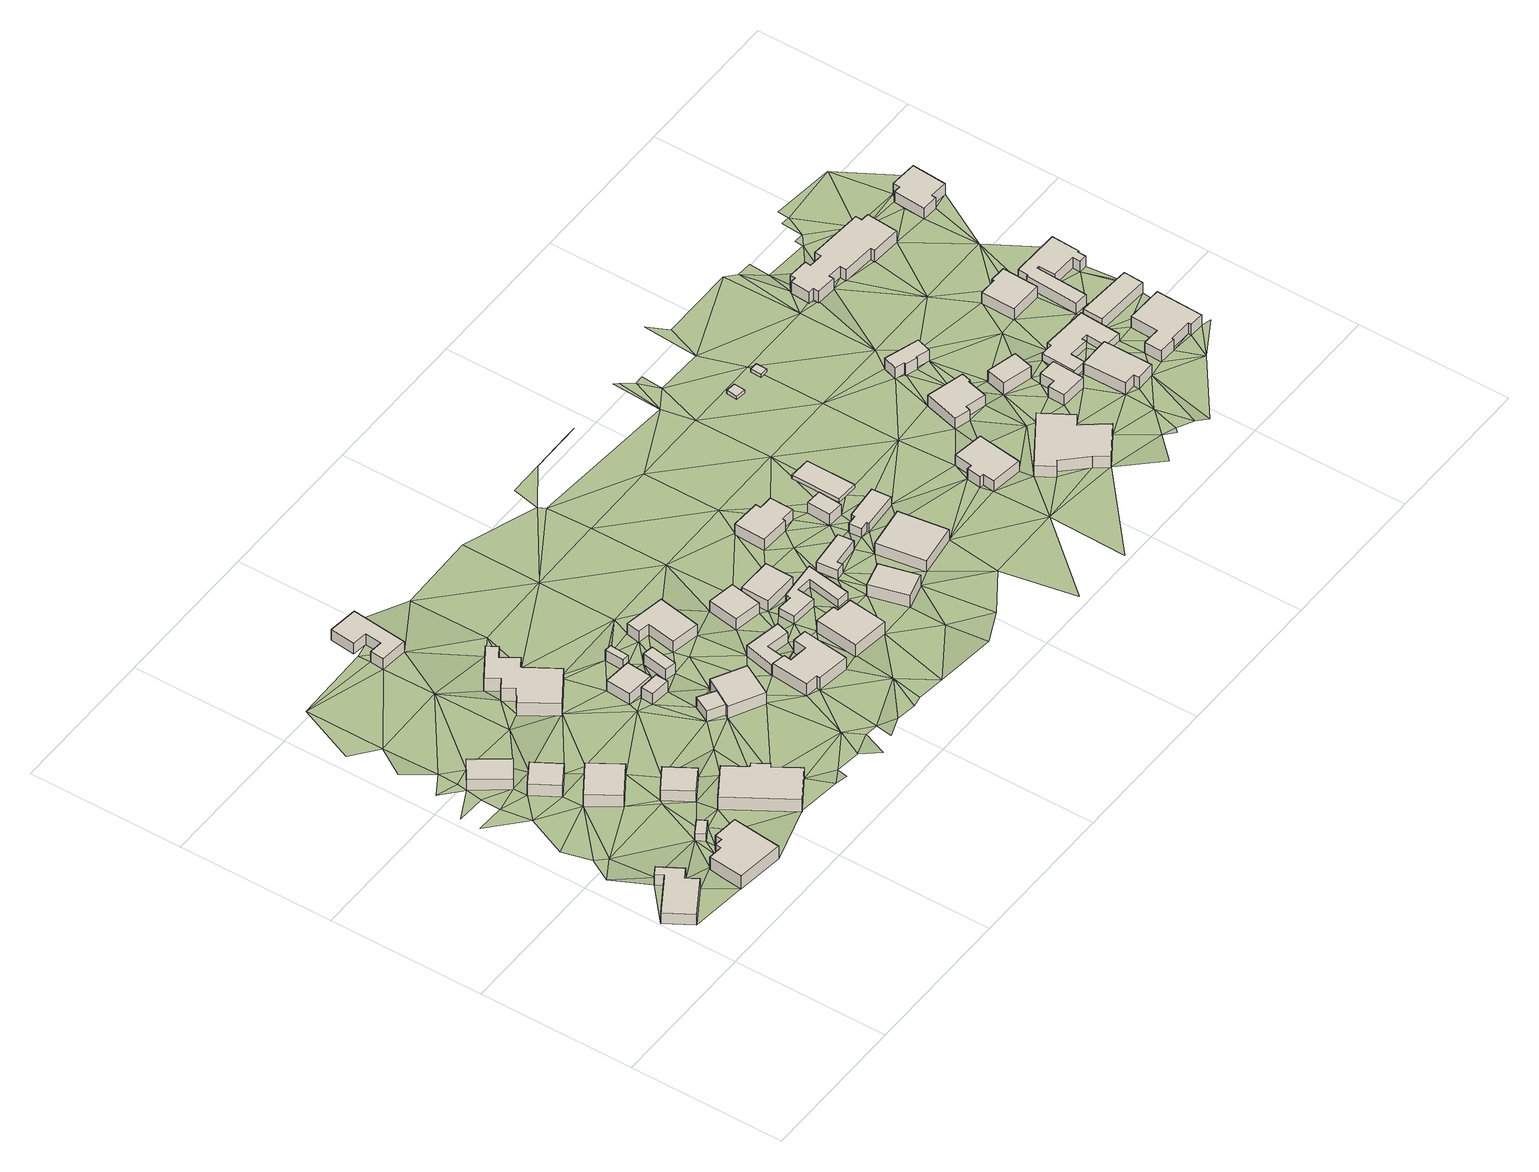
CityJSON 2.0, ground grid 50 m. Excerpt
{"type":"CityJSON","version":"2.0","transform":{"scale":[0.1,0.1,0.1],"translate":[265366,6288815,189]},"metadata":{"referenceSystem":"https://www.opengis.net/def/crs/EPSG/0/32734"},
"CityObjects":{
"building1":{"type":"Building","attributes":{"address":"13 Moravia Street Mamre 7347 Cape Town","building":"house","building:levels":"1","building_height":4.1,"roof_height":193.83,"ground_height":189.73,"plus_code":"4FRWFFPF+7HP"},"geometry":[{"type":"Solid","lod":"1","boundaries":[[[[0,1,2,3]],[[1,4,5,2]],[[4,6,7,5]],[[6,8,9,7]],[[8,10,11,9]],[[10,12,13,11]],[[12,14,15,13]],[[14,0,3,15]],[[3,2,5,7,9,11,13,15]],[[14,12,10,8,6,4,1,0]]]]}]},
"building2":{"type":"Building","attributes":{"address":"15 Moravia Street Mamre 7347 Cape Town","building":"house","building:levels":"1","building_height":4.1,"roof_height":194.46,"ground_height":190.36,"plus_code":"4FRWFFPF+7M8"},"geometry":[{"type":"Solid","lod":"1","boundaries":[[[[16,17,18,19]],[[17,20,21,18]],[[20,22,23,21]],[[22,24,25,23]],[[24,26,27,25]],[[26,28,29,27]],[[28,30,31,29]],[[30,16,19,31]],[[19,18,21,23,25,27,29,31]],[[30,28,26,24,22,20,17,16]]]]}]},
"building3":{"type":"Building","attributes":{"building":"cabin","building:levels":"1","building_height":2.8,"roof_height":193.16,"ground_height":190.36,"plus_code":"4FRWFFPF+8MH"},"geometry":[{"type":"Solid","lod":"1","boundaries":[[[[32,33,34,35]],[[33,36,37,34]],[[36,38,39,37]],[[38,32,35,39]],[[35,34,37,39]],[[38,36,33,32]]]]}]},
"building4":{"type":"Building","attributes":{"address":"6 Bishop Mark Street Mamre 7347 Cape Town","building":"house","building:levels":"1","building_height":4.1,"roof_height":194.55,"ground_height":190.45,"plus_code":"4FRWFFPF+GJP"},"geometry":[{"type":"Solid","lod":"1","boundaries":[[[[40,41,42,43]],[[41,44,45,42]],[[44,46,47,45]],[[46,40,43,47]],[[43,42,45,47]],[[46,44,41,40]]]]}]},
"building5":{"type":"Building","attributes":{"address":"8 Bishop Mark Street Mamre 7347 Cape Town","building":"house","building:levels":"1","building_height":4.1,"roof_height":195.11,"ground_height":191.01,"plus_code":"4FRWFFPF+FMJ"},"geometry":[{"type":"Solid","lod":"1","boundaries":[[[[48,49,50,51]],[[49,52,53,50]],[[52,54,55,53]],[[54,48,51,55]],[[51,50,53,55]],[[54,52,49,48]]]]}]},
"building6":{"type":"Building","attributes":{"address":"10 Bishop Mark Street Mamre 7347 Cape Town","building":"house","building:levels":"1","building_height":4.1,"roof_height":195.11,"ground_height":191.01,"plus_code":"4FRWFFPF+CMP"},"geometry":[{"type":"Solid","lod":"1","boundaries":[[[[56,57,58,59]],[[57,60,61,58]],[[60,62,63,61]],[[62,56,59,63]],[[59,58,61,63]],[[62,60,57,56]]]]}]},
"building7":{"type":"Building","attributes":{"address":"12 Bishop Mark Street Mamre 7347 Cape Town","building":"house","building:levels":"1","building_height":4.1,"roof_height":194.93,"ground_height":190.83,"plus_code":"4FRWFFPF+9PG"},"geometry":[{"type":"Solid","lod":"1","boundaries":[[[[64,65,66,67]],[[65,68,69,66]],[[68,70,71,69]],[[70,64,67,71]],[[67,66,69,71]],[[70,68,65,64]]]]}]},
"building8":{"type":"Building","attributes":{"address":"Bishop Mark Street Mamre 7347 Cape Town","building":"kindergarten","building:levels":"1","building_height":4.1,"roof_height":195.16,"ground_height":191.06,"plus_code":"4FRWFFPF+7QX"},"geometry":[{"type":"Solid","lod":"1","boundaries":[[[[72,73,74,75]],[[73,76,77,74]],[[76,78,79,77]],[[78,80,81,79]],[[80,82,83,81]],[[82,84,85,83]],[[84,86,87,85]],[[86,72,75,87]],[[75,74,77,79,81,83,85,87]],[[86,84,82,80,78,76,73,72]]]]}]},
"building9":{"type":"Building","attributes":{"address":"3 Bishop Mark Street Mamre 7347 Cape Town","building":"house","building:levels":"1","building_height":4.1,"roof_height":195.61,"ground_height":191.51,"plus_code":"4FRWFFPF+HQM"},"geometry":[{"type":"Solid","lod":"1","boundaries":[[[[88,89,90,91]],[[89,92,93,90]],[[92,94,95,93]],[[94,96,97,95]],[[96,98,99,97]],[[98,100,101,99]],[[100,102,103,101]],[[102,104,105,103]],[[104,106,107,105]],[[106,108,109,107]],[[108,110,111,109]],[[110,88,91,111]],[[91,90,93,95,97,99,101,103,105,107,109,111]],[[110,108,106,104,102,100,98,96,94,92,89,88]]]]}]},
"building10":{"type":"Building","attributes":{"address":"1 Enon Street Mamre 7347 Cape Town","building":"house","building:levels":"1","building_height":4.1,"roof_height":194.57,"ground_height":190.47,"plus_code":"4FRWFFPF+PPQ"},"geometry":[{"type":"Solid","lod":"1","boundaries":[[[[112,113,114,115]],[[113,116,117,114]],[[116,118,119,117]],[[118,120,121,119]],[[120,122,123,121]],[[122,124,125,123]],[[124,126,127,125]],[[126,112,115,127]],[[115,114,117,119,121,123,125,127]],[[126,124,122,120,118,116,113,112]]]]}]},
"building11":{"type":"Building","attributes":{"building":"garage","building:levels":"1","building_height":4.1,"roof_height":195.51,"ground_height":191.41,"plus_code":"4FRWFFPF+CV3"},"geometry":[{"type":"Solid","lod":"1","boundaries":[[[[128,129,130,131]],[[129,132,133,130]],[[132,134,135,133]],[[134,128,131,135]],[[131,130,133,135]],[[134,132,129,128]]]]}]},
"building12":{"type":"Building","attributes":{"building":"garage","building:levels":"1","building_height":4.1,"roof_height":195.56,"ground_height":191.46,"plus_code":"4FRWFFPF+FR9"},"geometry":[{"type":"Solid","lod":"1","boundaries":[[[[136,137,138,139]],[[137,140,141,138]],[[140,142,143,141]],[[142,136,139,143]],[[139,138,141,143]],[[142,140,137,136]]]]}]},
"building13":{"type":"Building","attributes":{"address":"5 Bishop Mark Street Mamre 7347 Cape Town","building":"house","building:levels":"1","building_height":4.1,"roof_height":195.56,"ground_height":191.46,"plus_code":"4FRWFFPF+FRQ"},"geometry":[{"type":"Solid","lod":"1","boundaries":[[[[144,145,146,147]],[[145,148,149,146]],[[148,150,151,149]],[[150,144,147,151]],[[147,146,149,151]],[[150,148,145,144]]]]}]},
"building14":{"type":"Building","attributes":{"address":"Bishop Mark Street Mamre 7347 Cape Town","building":"house","building:levels":"1","building_height":4.1,"roof_height":195.9,"ground_height":191.8,"plus_code":"4FRWFFPF+9WR"},"geometry":[{"type":"Solid","lod":"1","boundaries":[[[[129,128,152,153]],[[128,154,155,152]],[[154,156,157,155]],[[156,158,159,157]],[[158,160,161,159]],[[160,129,153,161]],[[153,152,155,157,159,161]],[[160,158,156,154,128,129]]]]}]},
"building15":{"type":"Building","attributes":{"address":"Bishop Mark Street Mamre 7347 Cape Town","building":"yes","building:levels":"1","building_height":4.1,"roof_height":195.61,"ground_height":191.51,"plus_code":"4FRWFFPF+GV7"},"geometry":[{"type":"Solid","lod":"1","boundaries":[[[[162,163,164,165]],[[163,166,167,164]],[[166,168,169,167]],[[168,162,165,169]],[[165,164,167,169]],[[168,166,163,162]]]]}]},
"building16":{"type":"Building","attributes":{"address":"Main Road Mamre 7347 Cape Town","building":"garage","building:levels":"1","building_height":4.1,"roof_height":196.13,"ground_height":192.03,"plus_code":"4FRWFFPF+FVG"},"geometry":[{"type":"Solid","lod":"1","boundaries":[[[[170,171,172,173]],[[171,174,175,172]],[[174,176,177,175]],[[176,170,173,177]],[[173,172,175,177]],[[176,174,171,170]]]]}]},
"building17":{"type":"Building","attributes":{"address":"9 Bishop Mark Street Mamre 7347 Cape Town","building":"house","building:levels":"1","building_height":4.1,"roof_height":196.47,"ground_height":192.37,"plus_code":"4FRWFFPF+8XW"},"geometry":[{"type":"Solid","lod":"1","boundaries":[[[[178,179,180,181]],[[179,182,183,180]],[[182,184,185,183]],[[184,186,187,185]],[[186,188,189,187]],[[188,190,191,189]],[[190,192,193,191]],[[192,194,195,193]],[[194,196,197,195]],[[196,178,181,197]],[[181,180,183,185,187,189,191,193,195,197]],[[196,194,192,190,188,186,184,182,179,178]]]]}]},
"building18":{"type":"Building","attributes":{"address":"63 Main Road Mamre 7347 Cape Town","building":"house","building:levels":"1","building_height":4.1,"roof_height":196.13,"ground_height":192.03,"plus_code":"4FRWFFPF+FWX"},"geometry":[{"type":"Solid","lod":"1","boundaries":[[[[198,199,200,201]],[[199,202,203,200]],[[202,204,205,203]],[[204,206,207,205]],[[206,208,209,207]],[[208,198,201,209]],[[201,200,203,205,207,209]],[[208,206,204,202,199,198]]]]}]},
"building19":{"type":"Building","attributes":{"address":"Bishop Mark Street Mamre 7347 Cape Town","building":"yes","building:levels":"1","building_height":4.1,"roof_height":195.9,"ground_height":191.8,"plus_code":"4FRWFFPF+9XV"},"geometry":[{"type":"Solid","lod":"1","boundaries":[[[[210,211,212,213]],[[211,214,215,212]],[[214,216,217,215]],[[216,218,219,217]],[[218,220,221,219]],[[220,210,213,221]],[[213,212,215,217,219,221]],[[220,218,216,214,211,210]]]]}]},
"building20":{"type":"Building","attributes":{"address":"61 Main Road Mamre 7347 Cape Town","building":"house","building:levels":"1","building_height":4.1,"roof_height":196.75,"ground_height":192.65,"plus_code":"4FRWFFPG+F22"},"geometry":[{"type":"Solid","lod":"1","boundaries":[[[[222,223,224,225]],[[223,226,227,224]],[[226,228,229,227]],[[228,222,225,229]],[[225,224,227,229]],[[228,226,223,222]]]]}]},
"building21":{"type":"Building","attributes":{"address":"11 Bishop Mark Street Mamre 7347 Cape Town","building":"house","building:levels":"1","building_height":4.1,"roof_height":196.47,"ground_height":192.37,"plus_code":"4FRWFFPG+83R"},"geometry":[{"type":"Solid","lod":"1","boundaries":[[[[230,231,232,233]],[[231,234,235,232]],[[234,236,237,235]],[[236,238,239,237]],[[238,240,241,239]],[[240,230,233,241]],[[233,232,235,237,239,241]],[[240,238,236,234,231,230]]]]}]},
"building22":{"type":"Building","attributes":{"address":"Main Road Mamre 7347 Cape Town","building":"house","building:levels":"1","building_height":4.1,"roof_height":196.75,"ground_height":192.65,"plus_code":"4FRWFFPG+C3R"},"geometry":[{"type":"Solid","lod":"1","boundaries":[[[[242,243,244,245]],[[243,246,247,244]],[[246,248,249,247]],[[248,242,245,249]],[[245,244,247,249]],[[248,246,243,242]]]]}]},
"building23":{"type":"Building","attributes":{"building":"cabin","building:levels":"1","building_height":2.8,"roof_height":195.17,"ground_height":192.37,"plus_code":"4FRWFFPG+C32"},"geometry":[{"type":"Solid","lod":"1","boundaries":[[[[250,251,252,253]],[[251,254,255,252]],[[254,256,257,255]],[[256,258,259,257]],[[258,260,261,259]],[[260,262,263,261]],[[262,264,265,263]],[[264,266,267,265]],[[266,268,269,267]],[[268,250,253,269]],[[253,252,255,257,259,261,263,265,267,269]],[[268,266,264,262,260,258,256,254,251,250]]]]}]},
"building24":{"type":"Building","attributes":{"address":"13 Bishop Mark Street Mamre 7347 Cape Town","building":"house","building:levels":"1","building_height":4.1,"roof_height":196.37,"ground_height":192.27,"plus_code":"4FRWFFPG+84X"},"geometry":[{"type":"Solid","lod":"1","boundaries":[[[[270,271,272,273]],[[271,274,275,272]],[[274,276,277,275]],[[276,270,273,277]],[[273,272,275,277]],[[276,274,271,270]]]]}]},
"building25":{"type":"Building","attributes":{"building":"cabin","building:levels":"1","building_height":2.8,"roof_height":195.67,"ground_height":192.87,"plus_code":"4FRWFFPG+C56"},"geometry":[{"type":"Solid","lod":"1","boundaries":[[[[278,279,280,281]],[[279,282,283,280]],[[282,284,285,283]],[[284,286,287,285]],[[286,288,289,287]],[[288,278,281,289]],[[281,280,283,285,287,289]],[[288,286,284,282,279,278]]]]}]},
"building26":{"type":"Building","attributes":{"address":"58 Main Road Mamre 7347 Cape Town","building":"house","building:levels":"1","building_height":4.1,"roof_height":196.97,"ground_height":192.87,"plus_code":"4FRWFFPG+F4X"},"geometry":[{"type":"Solid","lod":"1","boundaries":[[[[290,291,292,293]],[[291,294,295,292]],[[294,296,297,295]],[[296,298,299,297]],[[298,300,301,299]],[[300,302,303,301]],[[302,304,305,303]],[[304,290,293,305]],[[293,292,295,297,299,301,303,305]],[[304,302,300,298,296,294,291,290]]]]}]},
"building27":{"type":"Building","attributes":{"address":"Poeit Street Mamre 7347 Cape Town","building":"house","building:levels":"1","building_height":4.1,"roof_height":196.58,"ground_height":192.48,"plus_code":"4FRWFFPG+967"},"geometry":[{"type":"Solid","lod":"1","boundaries":[[[[306,307,308,309]],[[307,310,311,308]],[[310,312,313,311]],[[312,306,309,313]],[[309,308,311,313]],[[312,310,307,306]]]]}]},
"building28":{"type":"Building","attributes":{"building":"retail","building:levels":"1","building_height":4.1,"roof_height":197.05,"ground_height":192.95,"plus_code":"4FRWFFPG+F62"},"geometry":[{"type":"Solid","lod":"1","boundaries":[[[[314,315,316,317]],[[315,318,319,316]],[[318,320,321,319]],[[320,314,317,321]],[[317,316,319,321]],[[320,318,315,314]]]]}]},
"building29":{"type":"Building","attributes":{"building":"cabin","building:levels":"1","building_height":2.8,"roof_height":195.75,"ground_height":192.95,"plus_code":"4FRWFFPG+C68"},"geometry":[{"type":"Solid","lod":"1","boundaries":[[[[322,323,324,325]],[[323,326,327,324]],[[326,328,329,327]],[[328,330,331,329]],[[330,332,333,331]],[[332,334,335,333]],[[334,336,337,335]],[[336,322,325,337]],[[325,324,327,329,331,333,335,337]],[[336,334,332,330,328,326,323,322]]]]}]},
"building30":{"type":"Building","attributes":{"address":"Quest","building":"roof","building:levels":"1","amenity":"fuel","building_height":4.1,"roof_height":197.05,"ground_height":192.95,"bottom_roof_height":195.75,"plus_code":"4FRWFFPG+F6H"},"geometry":[{"type":"Solid","lod":"1","boundaries":[[[[338,339,340,341]],[[339,342,343,340]],[[342,344,345,343]],[[344,338,341,345]],[[341,340,343,345]],[[344,342,339,338]]]]}]},
"building31":{"type":"Building","attributes":{"address":"3 Poeit Street Mamre 7347 Cape Town","building":"house","building:levels":"1","building_height":4.1,"roof_height":196.85,"ground_height":192.75,"plus_code":"4FRWFFPG+993"},"geometry":[{"type":"Solid","lod":"1","boundaries":[[[[346,347,348,349]],[[347,350,351,348]],[[350,352,353,351]],[[352,354,355,353]],[[354,356,357,355]],[[356,358,359,357]],[[358,360,361,359]],[[360,346,349,361]],[[349,348,351,353,355,357,359,361]],[[360,358,356,354,352,350,347,346]]]]}]},
"building32":{"type":"Building","attributes":{"building":"roof","building:levels":"1","building:use":"retail","building_height":4.1,"roof_height":197.4,"ground_height":193.3,"bottom_roof_height":196.1,"plus_code":"4FRWFFPG+J86"},"geometry":[{"type":"Solid","lod":"1","boundaries":[[[[362,363,364,365]],[[363,366,367,364]],[[366,368,369,367]],[[368,362,365,369]],[[365,364,367,369]],[[368,366,363,362]]]]}]},
"building33":{"type":"Building","attributes":{"address":"5 Poeit Street Mamre 7347 Cape Town","building":"house","building:levels":"1","building_height":4.1,"roof_height":196.73,"ground_height":192.63,"plus_code":"4FRWFFPG+8C5"},"geometry":[{"type":"Solid","lod":"1","boundaries":[[[[370,371,372,373]],[[371,374,375,372]],[[374,376,377,375]],[[376,378,379,377]],[[378,380,381,379]],[[380,382,383,381]],[[382,384,385,383]],[[384,386,387,385]],[[386,370,373,387]],[[373,372,375,377,379,381,383,385,387]],[[386,384,382,380,378,376,374,371,370]]]]}]},
"building34":{"type":"Building","attributes":{"building":"roof","building:levels":"1","building:use":"retail","building_height":4.1,"roof_height":197.45,"ground_height":193.35,"bottom_roof_height":196.15,"plus_code":"4FRWFFPG+J89"},"geometry":[{"type":"Solid","lod":"1","boundaries":[[[[388,389,390,391]],[[389,392,393,390]],[[392,394,395,393]],[[394,388,391,395]],[[391,390,393,395]],[[394,392,389,388]]]]}]},
"building35":{"type":"Building","attributes":{"address":"1 Poeit Street Mamre 7347 Cape Town","building":"house","building:levels":"1","building_height":4.1,"roof_height":197.38,"ground_height":193.28,"plus_code":"4FRWFFPG+CCH"},"geometry":[{"type":"Solid","lod":"1","boundaries":[[[[396,397,398,399]],[[397,400,401,398]],[[400,402,403,401]],[[402,404,405,403]],[[404,406,407,405]],[[406,408,409,407]],[[408,410,411,409]],[[410,396,399,411]],[[399,398,401,403,405,407,409,411]],[[410,408,406,404,402,400,397,396]]]]}]},
"building36":{"type":"Building","attributes":{"address":"55 Main Road Mamre 7347 Cape Town","building":"house","building:levels":"1","building_height":4.1,"roof_height":197.55,"ground_height":193.45,"plus_code":"4FRWFFPG+GF3"},"geometry":[{"type":"Solid","lod":"1","boundaries":[[[[412,413,414,415]],[[413,416,417,414]],[[416,418,419,417]],[[418,420,421,419]],[[420,422,423,421]],[[422,424,425,423]],[[424,426,427,425]],[[426,412,415,427]],[[415,414,417,419,421,423,425,427]],[[426,424,422,420,418,416,413,412]]]]}]},
"building37":{"type":"Building","attributes":{"address":"26 Johannes Street Mamre 7347 Cape Town","building":"house","building:levels":"1","building_height":4.1,"roof_height":197.38,"ground_height":193.28,"plus_code":"4FRWFFPG+CG3"},"geometry":[{"type":"Solid","lod":"1","boundaries":[[[[428,429,430,431]],[[429,432,433,430]],[[432,434,435,433]],[[434,428,431,435]],[[431,430,433,435]],[[434,432,429,428]]]]}]},
"building38":{"type":"Building","attributes":{"building":"house","building:levels":"1","building_height":4.1,"roof_height":197,"ground_height":192.9,"plus_code":"4FRWFFPG+9G4"},"geometry":[{"type":"Solid","lod":"1","boundaries":[[[[436,437,438,439]],[[437,440,441,438]],[[440,442,443,441]],[[442,444,445,443]],[[444,446,447,445]],[[446,436,439,447]],[[439,438,441,443,445,447]],[[446,444,442,440,437,436]]]]}]},
"building39":{"type":"Building","attributes":{"address":"22 Johannes Street Mamre 7347 Cape Town","building":"house","building:levels":"1","building_height":4.1,"roof_height":197,"ground_height":192.9,"plus_code":"4FRWFFPG+8HH"},"geometry":[{"type":"Solid","lod":"1","boundaries":[[[[448,449,450,451]],[[449,452,453,450]],[[452,454,455,453]],[[454,456,457,455]],[[456,458,459,457]],[[458,460,461,459]],[[460,448,451,461]],[[451,450,453,455,457,459,461]],[[460,458,456,454,452,449,448]]]]}]},
"building40":{"type":"Building","attributes":{"address":"Johannes Street Mamre 7347 Cape Town","building":"cabin","building:levels":"1","building_height":2.8,"roof_height":195.7,"ground_height":192.9,"plus_code":"4FRWFFPG+9HG"},"geometry":[{"type":"Solid","lod":"1","boundaries":[[[[462,463,464,465]],[[463,466,467,464]],[[466,468,469,467]],[[468,470,471,469]],[[470,472,473,471]],[[472,474,475,473]],[[474,476,477,475]],[[476,478,479,477]],[[478,480,481,479]],[[480,482,483,481]],[[482,484,485,483]],[[484,486,487,485]],[[486,462,465,487]],[[465,464,467,469,471,473,475,477,479,481,483,485,487]],[[486,484,482,480,478,476,474,472,470,468,466,463,462]]]]}]},
"building41":{"type":"Building","attributes":{"address":"Main Road Mamre 7347 Cape Town","building":"office","building:levels":"1","building_height":4.1,"roof_height":197.23,"ground_height":193.13,"plus_code":"4FRWFFPG+JHM"},"geometry":[{"type":"Solid","lod":"1","boundaries":[[[[488,489,490,491]],[[489,492,493,490]],[[492,494,495,493]],[[494,496,497,495]],[[496,498,499,497]],[[498,500,501,499]],[[500,502,503,501]],[[502,504,505,503]],[[504,506,507,505]],[[506,508,509,507]],[[508,510,511,509]],[[510,512,513,511]],[[512,514,515,513]],[[514,516,517,515]],[[516,518,519,517]],[[518,520,521,519]],[[520,522,523,521]],[[522,524,525,523]],[[524,526,527,525]],[[526,488,491,527]],[[491,490,493,495,497,499,501,503,505,507,509,511,513,515,517,519,521,523,525,527]],[[526,524,522,520,518,516,514,512,510,508,506,504,502,500,498,496,494,492,489,488]]]]}]},
"building42":{"type":"Building","attributes":{"address":"53 Main Road Mamre 7347 Cape Town","building":"house","building:levels":"1","building_height":4.1,"roof_height":197.48,"ground_height":193.38,"plus_code":"4FRWFFPG+FJ7"},"geometry":[{"type":"Solid","lod":"1","boundaries":[[[[528,529,530,531]],[[529,532,533,530]],[[532,534,535,533]],[[534,536,537,535]],[[536,538,539,537]],[[538,528,531,539]],[[531,530,533,535,537,539]],[[538,536,534,532,529,528]]]]}]},
"building43":{"type":"Building","attributes":{"address":"20 Johannes Street Mamre 7347 Cape Town","building":"house","building:levels":"1","building_height":4.1,"roof_height":197.01,"ground_height":192.91,"plus_code":"4FRWFFPG+8MQ"},"geometry":[{"type":"Solid","lod":"1","boundaries":[[[[540,541,542,543]],[[541,544,545,542]],[[544,546,547,545]],[[546,548,549,547]],[[548,550,551,549]],[[550,552,553,551]],[[552,554,555,553]],[[554,556,557,555]],[[556,558,559,557]],[[558,540,543,559]],[[543,542,545,547,549,551,553,555,557,559]],[[558,556,554,552,550,548,546,544,541,540]]]]}]},
"building44":{"type":"Building","attributes":{"address":"Johannes Street Mamre 7347 Cape Town","building":"yes","building:levels":"1","building_height":4.1,"roof_height":197.01,"ground_height":192.91,"plus_code":"4FRWFFPG+9MG"},"geometry":[{"type":"Solid","lod":"1","boundaries":[[[[560,561,562,563]],[[561,564,565,562]],[[564,566,567,565]],[[566,560,563,567]],[[563,562,565,567]],[[566,564,561,560]]]]}]},
"building45":{"type":"Building","attributes":{"address":"51 Main Road Mamre 7347 Cape Town","building":"house","building:levels":"1","building_height":4.1,"roof_height":197.34,"ground_height":193.24,"plus_code":"4FRWFFPG+CMJ"},"geometry":[{"type":"Solid","lod":"1","boundaries":[[[[568,569,570,571]],[[569,572,573,570]],[[572,574,575,573]],[[574,576,577,575]],[[576,578,579,577]],[[578,580,581,579]],[[580,582,583,581]],[[582,584,585,583]],[[584,586,587,585]],[[586,588,589,587]],[[588,590,591,589]],[[590,592,593,591]],[[592,594,595,593]],[[594,568,571,595]],[[571,570,573,575,577,579,581,583,585,587,589,591,593,595]],[[594,592,590,588,586,584,582,580,578,576,574,572,569,568]]]]}]},
"building46":{"type":"Building","attributes":{"address":"Mamre Post Office Main Road Mamre 7347 Cape Town","building":"yes","building:levels":"1","amenity":"post_office","building_height":4.1,"roof_height":197.04,"ground_height":192.94,"plus_code":"4FRWFFPG+JPC"},"geometry":[{"type":"Solid","lod":"1","boundaries":[[[[596,597,598,599]],[[597,600,601,598]],[[600,602,603,601]],[[602,604,605,603]],[[604,606,607,605]],[[606,608,609,607]],[[608,610,611,609]],[[610,596,599,611]],[[599,598,601,603,605,607,609,611]],[[610,608,606,604,602,600,597,596]]]]}]},
"terrain1":{"type":"TINRelief","geometry":[{"type":"CompositeSurface","lod":"1","boundaries":[[[0,14,12]],[[612,4,1]],[[613,12,10]],[[614,613,10]],[[614,615,613]],[[6,4,8]],[[8,4,616]],[[616,4,612]],[[10,8,36]],[[10,36,614]],[[617,615,57]],[[57,615,614]],[[618,619,620]],[[36,8,616]],[[57,619,617]],[[621,616,622]],[[623,624,46]],[[36,616,621]],[[54,620,619]],[[625,626,46]],[[627,621,628]],[[624,620,629]],[[614,630,57]],[[36,631,614]],[[627,38,621]],[[621,38,36]],[[625,632,626]],[[46,624,629]],[[620,54,629]],[[54,619,48]],[[48,619,57]],[[614,631,630]],[[32,38,627]],[[625,46,44]],[[44,632,625]],[[632,633,634]],[[635,32,627]],[[33,631,36]],[[54,636,629]],[[48,57,637]],[[33,32,86]],[[636,638,629]],[[639,640,633]],[[635,86,32]],[[631,68,630]],[[635,16,641]],[[631,33,70]],[[637,642,48]],[[70,33,86]],[[643,630,68]],[[631,70,68]],[[86,635,641]],[[644,632,44]],[[44,638,645]],[[632,644,633]],[[642,637,646]],[[638,636,645]],[[65,643,68]],[[646,637,643]],[[647,70,86]],[[648,636,642]],[[122,639,633]],[[70,647,649]],[[645,644,44]],[[642,646,648]],[[645,636,648]],[[122,633,644]],[[650,646,643]],[[649,651,65]],[[65,650,643]],[[652,647,653]],[[649,647,651]],[[641,654,655]],[[652,651,647]],[[122,120,639]],[[656,645,648]],[[645,656,657]],[[655,658,659]],[[644,645,657]],[[120,660,639]],[[646,650,648]],[[134,65,651]],[[661,655,654]],[[656,662,657]],[[644,657,102]],[[654,663,661]],[[65,134,650]],[[658,154,652]],[[652,154,651]],[[664,102,657]],[[658,655,665]],[[124,122,644]],[[666,644,102]],[[650,144,648]],[[665,655,661]],[[120,118,660]],[[648,144,150]],[[134,651,154]],[[116,660,118]],[[644,666,124]],[[150,667,648]],[[136,650,134]],[[144,650,142]],[[658,668,154]],[[665,661,669]],[[650,136,142]],[[668,658,665]],[[134,670,136]],[[671,134,154]],[[667,672,673]],[[673,672,674]],[[142,145,144]],[[675,676,674]],[[137,136,670]],[[677,669,678]],[[669,677,665]],[[124,666,679]],[[667,150,166]],[[140,145,142]],[[675,674,679]],[[166,672,667]],[[675,679,666]],[[670,680,137]],[[680,670,681]],[[150,148,168]],[[140,137,176]],[[124,682,126]],[[168,166,150]],[[683,665,677]],[[682,124,679]],[[140,174,145]],[[170,176,137]],[[137,680,170]],[[174,148,145]],[[176,174,140]],[[668,665,179]],[[168,148,684]],[[672,685,674]],[[686,687,683]],[[148,174,684]],[[683,184,665]],[[688,668,179]],[[184,179,665]],[[668,688,689]],[[672,166,685]],[[680,690,170]],[[174,691,684]],[[679,674,692]],[[691,693,684]],[[690,680,689]],[[178,688,179]],[[171,170,206]],[[178,689,688]],[[171,691,174]],[[690,206,170]],[[166,693,685]],[[179,184,182]],[[683,687,694]],[[691,695,693]],[[689,178,220]],[[694,184,683]],[[171,206,696]],[[682,679,692]],[[171,696,691]],[[689,697,690]],[[685,692,674]],[[220,697,689]],[[693,695,685]],[[210,220,178]],[[687,698,694]],[[196,210,178]],[[208,206,690]],[[208,690,697]],[[699,694,698]],[[196,194,700]],[[694,701,184]],[[702,210,196]],[[702,211,210]],[[702,196,700]],[[703,685,695]],[[704,694,699]],[[697,228,208]],[[211,702,705]],[[701,694,706]],[[692,707,682]],[[708,228,697]],[[702,709,705]],[[710,701,706]],[[226,208,228]],[[701,710,709]],[[703,208,226]],[[230,694,704]],[[706,694,230]],[[711,705,709]],[[708,705,711]],[[222,228,708]],[[710,706,712]],[[710,712,709]],[[692,685,713]],[[713,685,703]],[[711,709,712]],[[714,708,711]],[[708,242,222]],[[708,714,242]],[[703,226,713]],[[248,222,242]],[[711,712,715]],[[230,704,716]],[[223,222,248]],[[242,714,717]],[[713,226,223]],[[715,712,718]],[[707,692,719]],[[717,714,720]],[[704,721,716]],[[718,722,723]],[[724,692,713]],[[717,243,242]],[[715,718,250]],[[718,723,250]],[[223,248,725]],[[723,230,726]],[[727,692,724]],[[723,251,250]],[[728,715,250]],[[715,728,729]],[[270,230,716]],[[719,692,727]],[[230,270,726]],[[251,723,726]],[[730,243,717]],[[223,731,713]],[[732,716,721]],[[223,725,731]],[[243,730,725]],[[726,284,251]],[[730,251,284]],[[733,270,716]],[[734,284,726]],[[733,716,732]],[[284,735,730]],[[726,736,734]],[[724,713,737]],[[725,730,738]],[[284,734,286]],[[725,738,291]],[[731,725,291]],[[736,286,734]],[[735,738,730]],[[731,737,713]],[[278,288,286]],[[739,727,724]],[[733,740,736]],[[306,286,736]],[[741,719,742]],[[735,743,738]],[[733,732,744]],[[294,291,738]],[[278,286,306]],[[736,740,306]],[[740,733,744]],[[739,724,737]],[[737,731,745]],[[294,738,315]],[[315,738,743]],[[278,306,330]],[[294,298,296]],[[746,743,278]],[[330,746,278]],[[294,315,298]],[[306,334,330]],[[743,746,315]],[[745,747,737]],[[740,744,748]],[[749,747,745]],[[750,330,334]],[[298,315,314]],[[746,751,315]],[[334,306,752]],[[747,298,314]],[[751,746,753]],[[751,318,315]],[[320,747,314]],[[754,727,739]],[[744,755,756]],[[747,757,737]],[[757,739,737]],[[758,759,742]],[[760,334,752]],[[751,761,318]],[[762,320,318]],[[748,744,756]],[[320,757,747]],[[762,318,761]],[[320,762,757]],[[354,752,748]],[[752,354,760]],[[739,757,763]],[[756,360,748]],[[763,754,739]],[[360,356,748]],[[354,748,356]],[[762,761,764]],[[761,760,764]],[[757,762,764]],[[354,350,760]],[[358,356,360]],[[764,760,350]],[[756,765,766]],[[360,756,371]],[[767,763,757]],[[763,768,754]],[[352,350,354]],[[371,756,769]],[[754,770,771]],[[371,346,360]],[[772,770,754]],[[768,772,754]],[[764,767,757]],[[769,756,773]],[[768,774,772]],[[766,773,756]],[[768,763,775]],[[350,406,764]],[[406,350,347]],[[769,773,776]],[[767,775,763]],[[346,371,777]],[[347,346,777]],[[404,764,406]],[[347,408,406]],[[768,775,778]],[[767,764,779]],[[371,780,777]],[[408,347,777]],[[779,764,404]],[[408,396,410]],[[781,766,782]],[[777,396,408]],[[783,775,767]],[[781,784,766]],[[767,779,785]],[[786,778,787]],[[788,784,789]],[[780,434,777]],[[404,790,779]],[[396,777,434]],[[783,767,785]],[[790,404,791]],[[404,402,791]],[[775,792,778]],[[436,780,789]],[[400,397,396]],[[396,434,400]],[[779,790,793]],[[434,780,446]],[[780,436,446]],[[791,420,790]],[[789,784,454]],[[784,781,794]],[[795,402,400]],[[400,434,795]],[[796,781,797]],[[787,778,798]],[[402,424,791]],[[420,791,424]],[[789,437,436]],[[792,775,783]],[[781,796,794]],[[402,795,424]],[[424,422,420]],[[442,434,446]],[[783,785,799]],[[454,784,794]],[[437,789,454]],[[442,446,444]],[[434,442,428]],[[796,800,794]],[[778,792,798]],[[428,442,440]],[[795,801,424]],[[794,458,454]],[[476,440,437]],[[460,794,800]],[[802,437,454]],[[460,800,803]],[[804,792,783]],[[802,476,437]],[[799,424,801]],[[428,474,805]],[[440,474,428]],[[805,801,795]],[[454,458,456]],[[440,476,474]],[[794,460,458]],[[799,806,783]],[[802,478,476]],[[783,807,804]],[[804,808,792]],[[805,474,470]],[[809,792,808]],[[798,792,810]],[[810,792,809]],[[805,470,801]],[[808,804,811]],[[462,478,802]],[[470,474,472]],[[482,480,478]],[[806,807,783]],[[460,803,812]],[[801,813,799]],[[814,815,809]],[[482,478,462]],[[809,816,810]],[[809,815,816]],[[806,799,813]],[[470,817,801]],[[460,818,463]],[[819,810,816]],[[818,460,548]],[[815,820,816]],[[462,486,482]],[[484,482,486]],[[460,812,548]],[[807,821,822]],[[818,466,463]],[[801,817,813]],[[807,806,823]],[[821,807,823]],[[576,817,470]],[[820,824,825]],[[812,550,548]],[[818,826,466]],[[820,827,816]],[[468,576,470]],[[825,828,820]],[[829,823,806]],[[466,561,468]],[[561,466,830]],[[813,831,806]],[[466,826,830]],[[827,820,828]],[[552,550,554]],[[550,812,556]],[[560,468,561]],[[576,528,817]],[[560,576,468]],[[832,823,829]],[[831,813,833]],[[834,561,830]],[[554,550,556]],[[560,578,576]],[[812,558,556]],[[806,526,829]],[[528,576,574]],[[835,827,836]],[[812,837,558]],[[827,828,838]],[[831,839,806]],[[564,561,834]],[[830,840,834]],[[528,574,529]],[[560,566,578]],[[569,529,574]],[[569,574,572]],[[827,838,836]],[[839,526,806]],[[580,578,584]],[[839,831,529]],[[841,836,842]],[[840,564,834]],[[584,578,588]],[[580,584,582]],[[842,836,838]],[[529,569,839]],[[578,566,588]],[[584,588,586]],[[838,843,488]],[[569,568,839]],[[566,844,588]],[[588,844,590]],[[488,526,845]],[[526,839,604]],[[846,847,842]],[[592,590,594]],[[838,846,842]],[[597,838,488]],[[604,845,526]],[[488,845,602]],[[604,839,606]],[[602,597,488]],[[602,845,604]],[[597,846,838]],[[606,839,610]],[[602,600,597]],[[608,606,610]],[[596,846,597]]]}]}
},
"vertices":[
[5,250,7],[56,166,7],[56,166,48],[5,250,48],[176,237,7],[176,237,48],[154,274,7],[154,274,48],[186,293,7],[186,293,48],[143,365,7],[143,365,48],[117,350,7],[117,350,48],[132,326,7],[132,326,48],
[395,128,5],[412,286,5],[412,286,55],[395,128,55],[331,294,5],[331,294,55],[328,271,5],[328,271,55],[303,274,5],[303,274,55],[299,255,5],[299,255,55],[254,259,5],[254,259,55],[242,146,5],[242,146,55],
[378,352,14],[362,379,14],[362,379,42],[378,352,42],[316,353,14],[316,353,42],[332,325,14],[332,325,42],
[196,873,14],[260,918,14],[260,918,56],[196,873,56],[185,1022,14],[185,1022,56],[121,977,14],[121,977,56],
[248,745,16],[320,789,16],[320,789,61],[248,745,61],[270,872,16],[270,872,61],[197,828,16],[197,828,61],
[354,745,16],[250,678,16],[250,678,61],[354,745,61],[311,584,16],[311,584,61],[415,650,16],[415,650,61],
[516,480,18],[463,564,18],[463,564,59],[516,480,59],[386,516,18],[386,516,59],[439,432,18],[439,432,59],
[574,174,14],[679,240,14],[679,240,62],[574,174,62],[630,317,14],[630,317,62],[640,324,14],[640,324,62],[611,371,14],[611,371,62],[599,364,14],[599,364,62],[555,433,14],[555,433,62],[451,369,14],[451,369,62],
[504,924,15],[618,997,15],[618,997,66],[504,924,66],[555,1097,15],[555,1097,66],[586,1117,15],[586,1117,66],[552,1169,15],[552,1169,66],[588,1191,15],[588,1191,66],[567,1223,15],[567,1223,66],[463,1156,15],[463,1156,66],[489,1116,15],[489,1116,66],[457,1096,15],[457,1096,66],[480,1060,15],[480,1060,66],[436,1029,15],[436,1029,66],
[388,1612,15],[378,1530,15],[378,1530,56],[388,1612,56],[427,1524,15],[427,1524,56],[422,1471,15],[422,1471,56],[379,1475,15],[379,1475,56],[374,1430,15],[374,1430,56],[463,1422,15],[463,1422,56],[482,1601,15],[482,1601,56],
[756,554,24],[786,604,24],[786,604,65],[756,554,65],[734,636,24],[734,636,65],[706,582,24],[706,582,65],
[675,740,25],[739,735,25],[739,735,66],[675,740,66],[742,776,25],[742,776,66],[678,781,25],[678,781,66],
[639,793,25],[729,785,25],[729,785,66],[639,793,66],[736,866,25],[736,866,66],[646,874,25],[646,874,66],
[756,554,69],[786,604,69],[749,542,24],[749,542,69],[854,487,24],[854,487,69],[910,588,24],[910,588,69],[809,643,24],[809,643,69],
[760,881,25],[764,943,25],[764,943,66],[760,881,66],[741,944,25],[741,944,66],[737,882,25],[737,882,66],
[805,756,30],[820,842,30],[820,842,71],[805,756,71],[785,848,30],[785,848,71],[769,762,30],[769,762,71],
[951,533,28],[939,411,28],[939,411,75],[951,533,75],[980,406,28],[980,406,75],[978,395,28],[978,395,75],[1085,381,28],[1085,381,75],[1104,531,28],[1104,531,75],[1058,537,28],[1058,537,75],[1052,493,28],[1052,493,75],[992,500,28],[992,500,75],[995,525,28],[995,525,75],
[986,928,30],[856,951,30],[856,951,71],[986,928,71],[847,907,30],[847,907,71],[886,900,30],[886,900,71],[869,807,30],[869,807,71],[961,790,30],[961,790,71],
[994,527,28],[1003,585,28],[1003,585,69],[994,527,69],[1079,571,28],[1079,571,69],[1091,612,28],[1091,612,69],[973,634,28],[973,634,69],[951,535,28],[951,535,69],
[1121,695,37],[1138,796,37],[1138,796,78],[1121,695,78],[1050,811,37],[1050,811,78],[1033,711,37],[1033,711,78],
[1259,372,28],[1274,498,28],[1274,498,75],[1259,372,75],[1224,504,28],[1224,504,75],[1226,520,28],[1226,520,75],[1157,529,28],[1157,529,75],[1140,386,28],[1140,386,75],
[1141,679,37],[1255,676,37],[1255,676,78],[1141,679,78],[1257,767,37],[1257,767,78],[1143,769,37],[1143,769,78],
[1266,532,33],[1306,528,33],[1306,528,62],[1266,532,62],[1329,673,33],[1329,673,62],[1202,662,33],[1202,662,62],[1199,645,33],[1199,645,62],[1149,649,33],[1149,649,62],[1145,595,33],[1145,595,62],[1232,590,33],[1232,590,62],[1237,645,33],[1237,645,62],[1287,641,33],[1287,641,62],
[1383,374,28],[1465,395,28],[1465,395,74],[1383,374,74],[1434,517,28],[1434,517,74],[1351,496,28],[1351,496,74],
[1476,625,33],[1471,675,33],[1471,675,67],[1476,625,67],[1348,663,33],[1348,663,67],[1355,596,33],[1355,596,67],[1384,599,33],[1384,599,67],[1382,616,33],[1382,616,67],
[1333,923,39],[1328,822,39],[1328,822,80],[1333,923,80],[1422,817,39],[1422,817,80],[1424,826,39],[1424,826,80],[1469,824,39],[1469,824,80],[1471,900,39],[1471,900,80],[1426,901,39],[1426,901,80],[1427,918,39],[1427,918,80],
[1494,568,33],[1517,411,33],[1517,411,76],[1494,568,76],[1652,430,33],[1652,430,76],[1630,587,33],[1630,587,76],
[1514,806,39],[1510,729,39],[1510,729,81],[1514,806,81],[1560,726,39],[1560,726,81],[1565,803,39],[1565,803,81],
[1667,698,35],[1553,688,35],[1553,688,68],[1667,698,68],[1554,676,35],[1554,676,68],[1521,673,35],[1521,673,68],[1524,633,35],[1524,633,68],[1552,635,35],[1552,635,68],[1553,627,35],[1553,627,68],[1672,637,35],[1672,637,68],
[1573,742,68],[1644,738,68],[1644,738,81],[1573,742,81],[1646,898,68],[1646,898,81],[1576,901,68],[1576,901,81],
[1977,422,38],[1997,565,38],[1997,565,78],[1977,422,78],[1897,580,38],[1897,580,78],[1888,520,38],[1888,520,78],[1873,522,38],[1873,522,78],[1866,475,38],[1866,475,78],[1879,473,38],[1879,473,78],[1874,436,38],[1874,436,78],
[1743,1233,71],[1739,1197,71],[1739,1197,84],[1743,1233,84],[1772,1194,71],[1772,1194,84],[1775,1230,71],[1775,1230,84],
[2158,491,34],[1987,380,34],[1987,380,77],[2158,491,77],[2020,326,34],[2020,326,77],[2039,340,34],[2039,340,77],[2106,268,34],[2106,268,77],[2136,226,34],[2136,226,77],[2243,295,34],[2243,295,77],[2184,373,34],[2184,373,77],[2216,396,34],[2216,396,77],
[1847,1226,72],[1847,1191,72],[1847,1191,84],[1847,1226,84],[1873,1191,72],[1873,1191,84],[1873,1226,72],[1873,1226,84],
[2130,641,43],[2147,708,43],[2147,708,84],[2130,641,84],[2153,706,43],[2153,706,84],[2162,738,43],[2162,738,84],[2040,770,43],[2040,770,84],[2009,656,43],[2009,656,84],[2059,643,43],[2059,643,84],[2063,658,43],[2063,658,84],
[2090,947,43],[2075,902,43],[2075,902,86],[2090,947,86],[2105,893,43],[2105,893,86],[2103,886,43],[2103,886,86],[2140,874,43],[2140,874,86],[2142,879,43],[2142,879,86],[2185,865,43],[2185,865,86],[2200,912,43],[2200,912,86],
[2293,601,39],[2309,665,39],[2309,665,84],[2293,601,84],[2213,689,39],[2213,689,84],[2197,625,39],[2197,625,84],
[2256,465,39],[2342,461,39],[2342,461,80],[2256,465,80],[2347,564,39],[2347,564,80],[2288,567,39],[2288,567,80],[2285,519,39],[2285,519,80],[2259,520,39],[2259,520,80],
[2490,488,37],[2489,493,37],[2489,493,80],[2490,488,80],[2389,493,37],[2389,493,80],[2390,353,37],[2390,353,80],[2428,353,37],[2428,353,80],[2428,335,37],[2428,335,80],[2490,335,37],[2490,335,80],
[2489,493,39],[2490,488,39],[2490,488,67],[2489,493,67],[2548,484,39],[2548,484,67],[2556,616,39],[2556,616,67],[2406,625,39],[2406,625,67],[2405,612,39],[2405,612,67],[2366,614,39],[2366,614,67],[2359,502,39],[2359,502,67],[2405,499,39],[2405,499,67],[2408,547,39],[2408,547,67],[2474,542,39],[2474,542,67],[2474,555,39],[2474,555,67],[2494,554,39],[2494,554,67],
[2524,1304,39],[2498,1306,39],[2498,1306,82],[2524,1304,82],[2499,1327,39],[2499,1327,82],[2321,1340,39],[2321,1340,82],[2319,1318,39],[2319,1318,82],[2273,1321,39],[2273,1321,82],[2275,1340,39],[2275,1340,82],[2209,1345,39],[2209,1345,82],[2208,1327,39],[2208,1327,82],[2190,1329,39],[2190,1329,82],[2185,1264,39],[2185,1264,82],[2203,1263,39],[2203,1263,82],[2202,1244,39],[2202,1244,82],[2267,1240,39],[2267,1240,82],[2268,1255,39],[2268,1255,82],[2315,1251,39],[2315,1251,82],[2314,1231,39],[2314,1231,82],[2420,1223,39],[2420,1223,82],[2419,1209,39],[2419,1209,82],[2516,1202,39],[2516,1202,82],
[2556,762,42],[2560,878,42],[2560,878,85],[2556,762,85],[2508,880,42],[2508,880,85],[2508,873,42],[2508,873,85],[2451,874,42],[2451,874,85],[2448,765,42],[2448,765,85],
[2731,484,38],[2611,488,38],[2611,488,80],[2731,484,80],[2607,398,38],[2607,398,80],[2550,400,38],[2550,400,80],[2547,344,38],[2547,344,80],[2604,341,38],[2604,341,80],[2605,347,38],[2605,347,80],[2680,345,38],[2680,345,80],[2679,334,38],[2679,334,80],[2726,333,38],[2726,333,80],
[2561,612,39],[2557,547,39],[2557,547,80],[2561,612,80],[2737,536,39],[2737,536,80],[2741,600,39],[2741,600,80],
[2740,839,42],[2582,844,42],[2582,844,83],[2740,839,83],[2580,810,42],[2580,810,83],[2574,810,42],[2574,810,83],[2565,638,42],[2565,638,83],[2608,636,42],[2608,636,83],[2617,805,42],[2617,805,83],[2624,805,42],[2624,805,83],[2623,751,42],[2623,751,83],[2705,748,42],[2705,748,83],[2704,722,42],[2704,722,83],[2730,721,42],[2730,721,83],[2731,748,42],[2731,748,83],[2736,748,42],[2736,748,83],
[2752,1311,39],[2664,1317,39],[2664,1317,80],[2752,1311,80],[2662,1294,39],[2662,1294,80],[2640,1296,39],[2640,1296,80],[2633,1192,39],[2633,1192,80],[2685,1189,39],[2685,1189,80],[2686,1203,39],[2686,1203,80],[2744,1199,39],[2744,1199,80],
[242,146,7],[55,465,13],[126,505,13],[95,538,13],[254,259,14],[71,631,13],[18,861,16],[126,760,16],[110,858,16],[303,274,14],[299,255,14],[20,926,14],[112,923,14],[126,1010,14],[56,1034,14],[331,294,14],[328,271,14],[196,873,16],[311,584,18],[377,505,18],[127,1076,14],[126,1260,8],[70,1170,8],[412,286,14],[270,872,20],[354,745,20],[260,918,18],[126,1515,9],[45,1326,8],[574,174,21],[320,789,20],[415,650,20],[377,1260,15],[377,1010,18],[377,760,20],[555,433,24],[504,924,25],[516,480,24],[628,760,25],[628,505,24],[611,371,21],[599,364,21],[711,157,21],[679,240,21],[436,1029,18],[457,1096,18],[640,324,21],[630,317,21],[377,1515,15],[755,180,25],[480,1060,18],[751,148,21],[489,1116,18],[879,255,25],[567,1223,25],[618,997,25],[854,487,28],[837,171,25],[734,636,25],[756,554,28],[628,1010,25],[555,1097,25],[586,1117,25],[588,1191,25],[552,1169,25],[913,194,25],[887,120,18],[628,1260,25],[809,643,30],[786,604,28],[628,1515,24],[955,189,25],[760,881,30],[879,1010,32],[948,136,25],[1009,156,29],[879,505,28],[910,588,28],[879,760,30],[847,907,32],[879,1260,32],[764,943,32],[1130,255,29],[856,951,32],[886,900,32],[973,634,30],[1075,147,29],[1111,153,29],[1052,493,34],[1085,381,29],[1058,537,34],[986,928,32],[1201,142,29],[1079,571,34],[1140,386,34],[879,1515,34],[1091,612,34],[1104,531,34],[1130,505,34],[1145,595,34],[1157,529,34],[1130,1010,38],[1149,649,37],[1232,590,34],[1381,255,28],[1202,662,37],[1226,520,34],[1111,1427,39],[1199,645,37],[1405,127,19],[1224,504,34],[1274,498,33],[1130,1260,38],[1257,767,39],[1351,496,33],[1123,1404,39],[1287,641,39],[1237,645,37],[1329,673,39],[1333,923,42],[1500,168,28],[1465,395,33],[1381,505,33],[1348,663,39],[1434,517,33],[1381,1010,42],[1381,760,39],[1381,1260,41],[1517,411,35],[1130,1515,39],[1243,1516,39],[1471,675,39],[1632,255,31],[1427,918,42],[1521,673,39],[1471,900,42],[1652,430,35],[1426,901,42],[1552,635,39],[1553,688,39],[1630,587,35],[1554,676,39],[1612,1364,43],[1684,19,24],[1883,255,34],[1632,1010,43],[1415,1515,44],[1381,1515,44],[1672,637,39],[1667,698,39],[1632,760,39],[1632,1260,43],[1883,760,43],[1883,5,28],[2136,226,36],[1883,1010,44],[1684,1407,41],[2020,326,36],[1632,1515,41],[1620,1527,41],[1659,1477,41],[2106,268,36],[1689,1478,41],[1883,1260,44],[2039,340,36],[2134,505,39],[1839,1401,42],[2075,902,44],[2158,491,39],[2316,182,37],[2249,111,32],[2134,1010,44],[2243,295,36],[2090,947,44],[1850,1581,42],[1883,1515,42],[2184,373,36],[2216,396,39],[2103,886,44],[2134,760,43],[2134,1260,44],[2105,893,44],[2385,255,37],[2213,689,43],[2361,166,37],[2348,153,37],[2134,1515,41],[2200,912,44],[2413,139,37],[2385,760,44],[2389,493,39],[2444,111,35],[2202,1244,44],[2309,665,44],[2385,1010,44],[2267,1240,41],[2185,1264,44],[2190,1329,44],[2165,1486,41],[2203,1263,44],[2636,255,38],[2451,874,44],[2208,1327,44],[2209,1345,44],[2209,1415,41],[2448,765,44],[2550,400,39],[2214,1483,41],[2275,1340,41],[2315,1251,41],[2268,1255,41],[2314,1231,41],[2273,1321,41],[2319,1318,41],[2607,398,39],[2358,1405,38],[2321,1340,41],[2419,1209,41],[2611,488,39],[2508,880,44],[2420,1223,41],[2508,873,44],[2636,505,39],[2360,1433,38],[2392,1431,38],[2759,325,38],[2499,1327,41],[2636,1010,42],[2731,484,39],[2397,1502,38],[2426,1500,38],[2498,1306,41],[2745,603,39],[2636,1260,39],[2636,1515,36],[2429,1536,38]
]}
